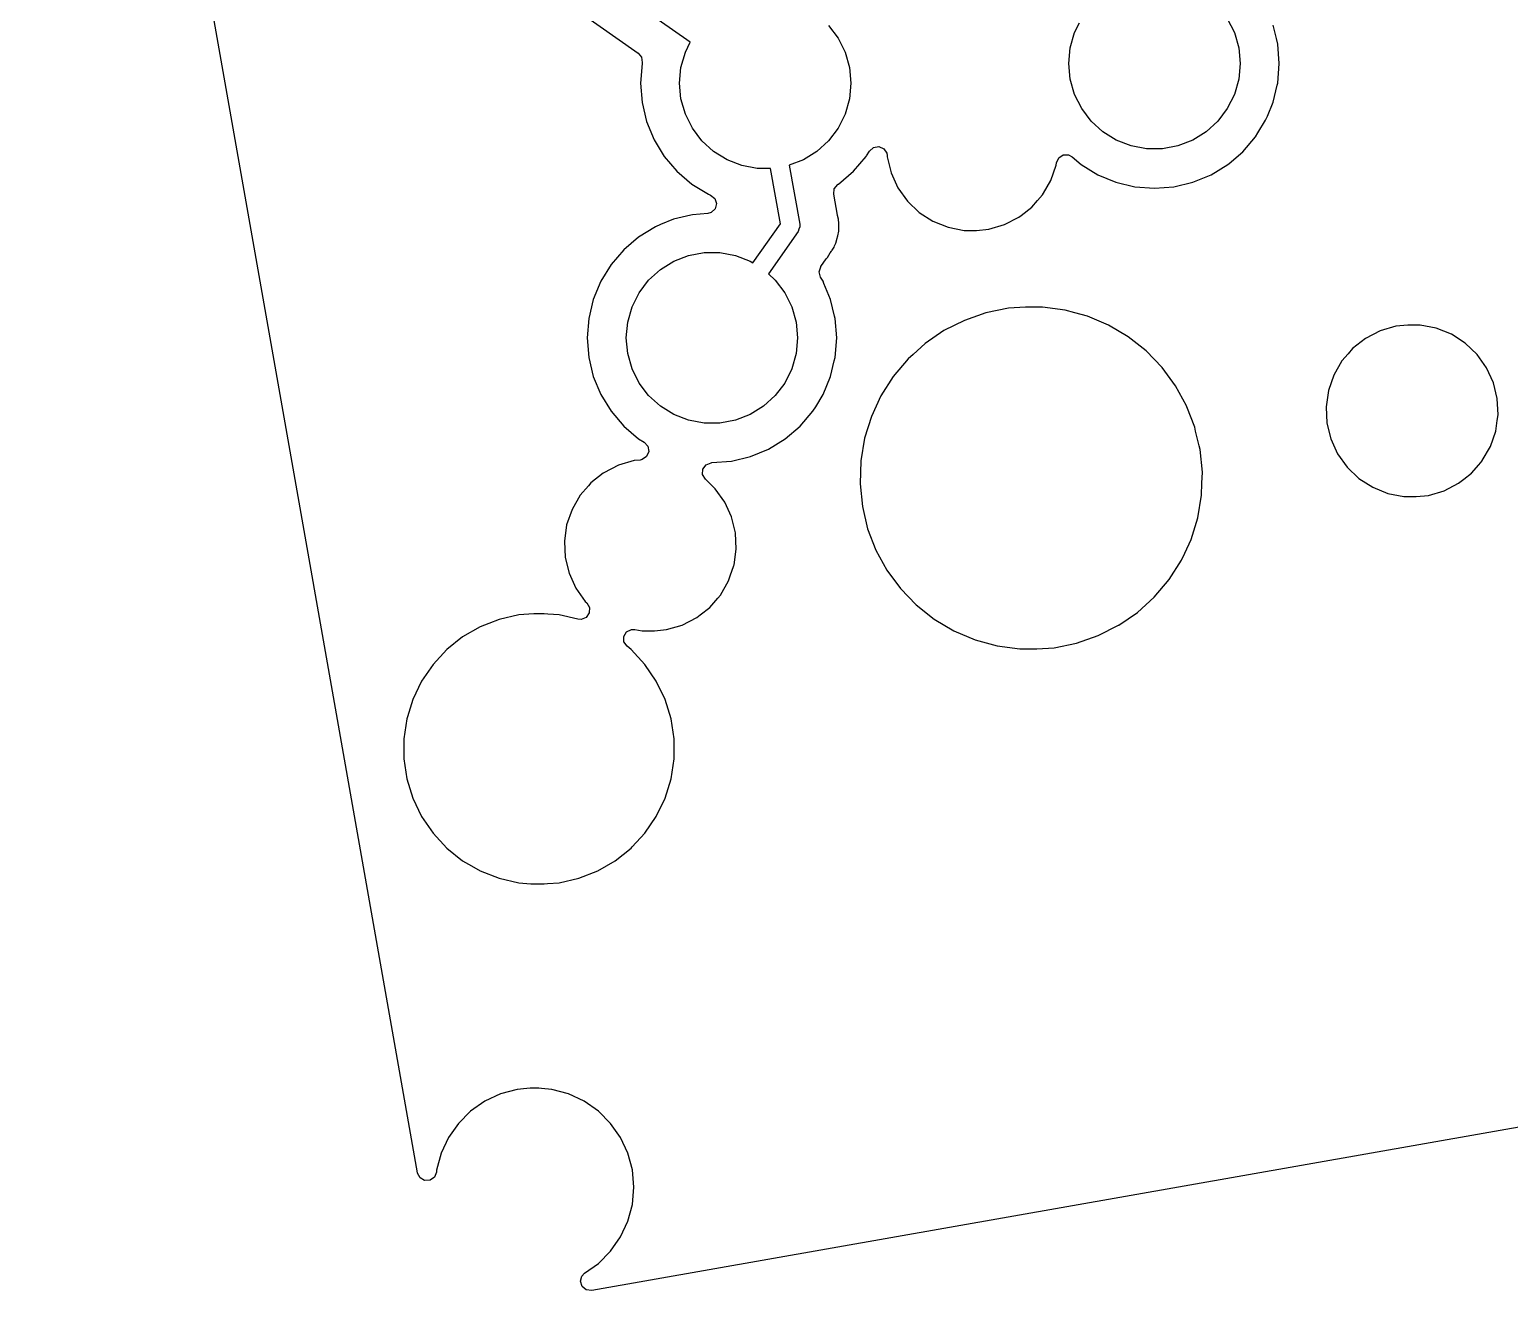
# Model space of a CAD drawing. Extents: x -140 to 29, y -83 to 10.
# Drawn here: x -138.79 to -119.35, y -82.56 to -66 of the extents above; entities that cross this region are included whole.
import ezdxf

# ---------------------------------------------------------------- set-up
doc = ezdxf.new("R2010")
doc.units = 0
doc.layers.add('BLACK', color=7, linetype='CONTINUOUS')

msp = doc.modelspace()

# ---------------------------------------------------------------- linework, layer by layer
at = {"layer": 'BLACK', "linetype": 'CONTINUOUS'}
for p, q in [((-133.693, -81.0201), (-138.787, -52.1315)), ((-130.109, -66.1671), (-133.82, -63.566)), ((-134.084, -64.0013), (-130.792, -66.3092)), ((-123.055, -65.8552), (-122.963, -66.041)), ((-128.294, -65.9463), (-128.168, -66.1119)), ((-125.118, -66.2407), (-125.061, -66.041)), ((-125.061, -66.041), (-124.996, -65.9108)), ((-122.963, -66.041), (-122.906, -66.2407)), ((-122.411, -66.1163), (-122.454, -65.9411)), ((-130.174, -66.2978), (-130.109, -66.1671)), ((-128.168, -66.1119), (-128.076, -66.2978)), ((-125.137, -66.4474), (-125.118, -66.2407)), ((-122.906, -66.2407), (-122.887, -66.4474)), ((-122.393, -66.1911), (-122.411, -66.1163)), ((-122.373, -66.4474), (-122.393, -66.1911)), ((-130.792, -66.3092), (-130.748, -66.3647)), ((-130.743, -66.4478), (-130.764, -66.7042)), ((-130.748, -66.3647), (-130.741, -66.4353)), ((-130.742, -66.4418), (-130.743, -66.4478)), ((-130.741, -66.4353), (-130.742, -66.4418)), ((-130.231, -66.4975), (-130.174, -66.2978)), ((-128.076, -66.2978), (-128.019, -66.4975)), ((-125.118, -66.6541), (-125.137, -66.4474)), ((-122.887, -66.4474), (-122.906, -66.6541)), ((-122.393, -66.7037), (-122.373, -66.4474)), ((-130.25, -66.7042), (-130.231, -66.4975)), ((-128.019, -66.4975), (-128, -66.7042)), ((-125.061, -66.8538), (-125.118, -66.6541)), ((-122.906, -66.6541), (-122.963, -66.8538)), ((-130.764, -66.7042), (-130.743, -66.9605)), ((-130.231, -66.9109), (-130.25, -66.7042)), ((-128, -66.7042), (-128.019, -66.9109)), ((-124.968, -67.0396), (-125.061, -66.8538)), ((-122.963, -66.8538), (-123.055, -67.0396)), ((-122.454, -66.9537), (-122.4, -66.7318)), ((-122.4, -66.7318), (-122.393, -66.7037)), ((-130.743, -66.9605), (-130.683, -67.2105)), ((-130.174, -67.1106), (-130.231, -66.9109)), ((-128.019, -66.9109), (-128.076, -67.1106)), ((-124.843, -67.2053), (-124.968, -67.0396)), ((-123.055, -67.0396), (-123.18, -67.2053)), ((-122.529, -67.1362), (-122.454, -66.9537)), ((-130.683, -67.2105), (-130.585, -67.4481)), ((-130.081, -67.2964), (-130.174, -67.1106)), ((-128.076, -67.1106), (-128.168, -67.2964)), ((-124.69, -67.3452), (-124.843, -67.2053)), ((-123.18, -67.2053), (-123.334, -67.3452)), ((-122.654, -67.3571), (-122.552, -67.1913)), ((-122.552, -67.1913), (-122.529, -67.1362)), ((-129.956, -67.4621), (-130.081, -67.2964)), ((-128.168, -67.2964), (-128.294, -67.4621)), ((-124.513, -67.4545), (-124.69, -67.3452)), ((-123.334, -67.3452), (-123.51, -67.4545)), ((-122.853, -67.606), (-122.686, -67.4105)), ((-122.686, -67.4105), (-122.654, -67.3571)), ((-122.686, -67.4105), (-122.686, -67.4105)), ((-130.585, -67.4481), (-130.451, -67.6673)), ((-129.803, -67.6019), (-129.956, -67.4621)), ((-129.626, -67.7112), (-129.803, -67.6019)), ((-128.447, -67.6019), (-128.624, -67.7112)), ((-128.294, -67.4621), (-128.447, -67.6019)), ((-127.795, -67.6596), (-127.756, -67.597)), ((-127.756, -67.597), (-127.704, -67.5494)), ((-127.704, -67.5494), (-127.634, -67.5378)), ((-127.634, -67.5378), (-127.568, -67.5659)), ((-127.568, -67.5659), (-127.529, -67.6248)), ((-127.529, -67.6248), (-127.523, -67.6568)), ((-124.32, -67.5294), (-124.513, -67.4545)), ((-124.116, -67.5676), (-124.32, -67.5294)), ((-123.908, -67.5676), (-124.116, -67.5676)), ((-123.704, -67.5294), (-123.908, -67.5676)), ((-123.51, -67.4545), (-123.704, -67.5294)), ((-123.033, -67.7597), (-122.853, -67.606)), ((-130.451, -67.6673), (-130.284, -67.8628)), ((-129.433, -67.7862), (-129.626, -67.7112)), ((-129.229, -67.8244), (-129.433, -67.7862)), ((-129.054, -67.8244), (-129.229, -67.8244)), ((-128.926, -68.5509), (-129.054, -67.8244)), ((-128.624, -67.7112), (-128.808, -67.7827)), ((-128.808, -67.7827), (-128.671, -68.5585)), ((-127.966, -67.8628), (-127.799, -67.6673)), ((-127.799, -67.6673), (-127.795, -67.6596)), ((-127.799, -67.6673), (-127.799, -67.6673)), ((-127.523, -67.6568), (-127.522, -67.6747)), ((-127.522, -67.6747), (-127.471, -67.8836)), ((-125.375, -67.9835), (-125.304, -67.7804)), ((-125.304, -67.7804), (-125.3, -67.7498)), ((-125.304, -67.7804), (-125.304, -67.7804)), ((-125.3, -67.7498), (-125.27, -67.6852)), ((-125.27, -67.6852), (-125.211, -67.6469)), ((-125.211, -67.6469), (-125.14, -67.6469)), ((-125.14, -67.6469), (-125.093, -67.6719)), ((-125.093, -67.6719), (-124.975, -67.773)), ((-124.975, -67.773), (-124.756, -67.9074)), ((-123.268, -67.9074), (-123.049, -67.773)), ((-123.049, -67.773), (-123.033, -67.7597)), ((-130.284, -67.8628), (-130.088, -68.0298)), ((-128.162, -68.0298), (-127.966, -67.8628)), ((-127.471, -67.8836), (-127.382, -68.0791)), ((-125.471, -68.1513), (-125.375, -67.9835)), ((-125.375, -67.9835), (-125.375, -67.9835)), ((-124.756, -67.9074), (-124.518, -68.0057)), ((-124.518, -68.0057), (-124.268, -68.0658)), ((-123.756, -68.0658), (-123.506, -68.0057)), ((-123.506, -68.0057), (-123.268, -67.9074)), ((-130.088, -68.0298), (-129.869, -68.1641)), ((-129.869, -68.1641), (-129.842, -68.1753)), ((-129.842, -68.1753), (-129.787, -68.2198)), ((-129.787, -68.2198), (-129.764, -68.2872)), ((-128.225, -68.1619), (-128.217, -68.0913)), ((-128.176, -68.4379), (-128.225, -68.1619)), ((-128.217, -68.0913), (-128.172, -68.0362)), ((-128.172, -68.0362), (-128.166, -68.0326)), ((-128.166, -68.0326), (-128.162, -68.0298)), ((-128.162, -68.0298), (-128.162, -68.0298)), ((-127.382, -68.0791), (-127.257, -68.2542)), ((-125.549, -68.2473), (-125.482, -68.1696)), ((-125.482, -68.1696), (-125.471, -68.1513)), ((-124.268, -68.0658), (-124.012, -68.0859)), ((-124.012, -68.0859), (-123.756, -68.0658)), ((-129.88, -68.4173), (-130.081, -68.4331)), ((-129.834, -68.4044), (-129.88, -68.4173)), ((-129.782, -68.356), (-129.834, -68.4044)), ((-129.764, -68.2872), (-129.782, -68.356)), ((-127.257, -68.2542), (-127.102, -68.4025)), ((-127.102, -68.4025), (-126.921, -68.5187)), ((-125.765, -68.4437), (-125.623, -68.3321)), ((-125.623, -68.3321), (-125.549, -68.2473)), ((-125.623, -68.3321), (-125.623, -68.3321)), ((-125.623, -68.3321), (-125.623, -68.3321)), ((-130.568, -68.5915), (-130.787, -68.7259)), ((-130.5, -68.5634), (-130.568, -68.5915)), ((-130.331, -68.4931), (-130.5, -68.5634)), ((-130.101, -68.4379), (-130.331, -68.4931)), ((-130.081, -68.4331), (-130.101, -68.4379)), ((-129.287, -69.0665), (-128.926, -68.5509)), ((-128.67, -68.5941), (-128.682, -68.6226)), ((-128.671, -68.5585), (-128.67, -68.5808)), ((-128.67, -68.5808), (-128.669, -68.5852)), ((-128.669, -68.5852), (-128.67, -68.5878)), ((-128.67, -68.5878), (-128.67, -68.5941)), ((-128.175, -68.4437), (-128.176, -68.4379)), ((-128.162, -68.4892), (-128.175, -68.4437)), ((-128.162, -68.5094), (-128.162, -68.4892)), ((-128.162, -68.4892), (-128.162, -68.4892)), ((-128.16, -68.5291), (-128.162, -68.5094)), ((-128.156, -68.549), (-128.16, -68.5291)), ((-128.16, -68.5961), (-128.156, -68.549)), ((-128.16, -68.602), (-128.16, -68.5961)), ((-128.159, -68.6492), (-128.16, -68.602)), ((-126.921, -68.5187), (-126.722, -68.5986)), ((-126.722, -68.5986), (-126.51, -68.6393)), ((-126.189, -68.624), (-125.983, -68.5634)), ((-125.983, -68.5634), (-125.792, -68.465)), ((-125.983, -68.5634), (-125.983, -68.5634)), ((-125.983, -68.5634), (-125.983, -68.5634)), ((-125.792, -68.465), (-125.765, -68.4437)), ((-130.787, -68.7259), (-130.983, -68.8928)), ((-130.787, -68.7259), (-130.787, -68.7259)), ((-130.787, -68.7259), (-130.787, -68.7259)), ((-128.692, -68.6519), (-129.083, -69.2112)), ((-128.682, -68.6226), (-128.692, -68.6519)), ((-128.206, -68.8228), (-128.196, -68.8049)), ((-128.196, -68.8049), (-128.186, -68.759)), ((-128.186, -68.759), (-128.184, -68.7533)), ((-128.184, -68.7533), (-128.169, -68.7086)), ((-128.169, -68.7086), (-128.167, -68.6884)), ((-128.169, -68.7086), (-128.169, -68.7086)), ((-128.167, -68.6884), (-128.164, -68.6689)), ((-128.164, -68.6689), (-128.159, -68.6492)), ((-126.51, -68.6393), (-126.51, -68.6393)), ((-126.51, -68.6393), (-126.349, -68.6393)), ((-126.349, -68.6393), (-126.189, -68.624)), ((-126.349, -68.6393), (-126.349, -68.6393)), ((-126.349, -68.6393), (-126.349, -68.6393)), ((-126.349, -68.6393), (-126.349, -68.6393)), ((-126.189, -68.624), (-126.189, -68.624)), ((-126.189, -68.624), (-126.189, -68.624)), ((-130.983, -68.8928), (-131.15, -69.0884)), ((-130.326, -69.0444), (-130.132, -68.9694)), ((-130.132, -68.9694), (-129.928, -68.9313)), ((-129.928, -68.9313), (-129.721, -68.9313)), ((-129.721, -68.9313), (-129.516, -68.9694)), ((-129.516, -68.9694), (-129.323, -69.0444)), ((-128.323, -69.0123), (-128.313, -69.0003)), ((-128.313, -69.0001), (-128.308, -68.9941)), ((-128.313, -69.0003), (-128.313, -69.0001)), ((-128.308, -68.9941), (-128.27, -68.9354)), ((-128.27, -68.9354), (-128.252, -68.911)), ((-128.252, -68.9109), (-128.249, -68.9047)), ((-128.252, -68.911), (-128.252, -68.9109)), ((-128.249, -68.9047), (-128.246, -68.8996)), ((-128.246, -68.8996), (-128.22, -68.8601)), ((-128.22, -68.8601), (-128.214, -68.841)), ((-128.22, -68.8601), (-128.22, -68.8601)), ((-128.214, -68.841), (-128.206, -68.8228)), ((-131.15, -69.0884), (-131.284, -69.3076)), ((-131.15, -69.0884), (-131.15, -69.0884)), ((-130.656, -69.2936), (-130.502, -69.1537)), ((-130.502, -69.1537), (-130.326, -69.0444)), ((-129.323, -69.0444), (-129.287, -69.0665)), ((-128.417, -69.1833), (-128.396, -69.1156)), ((-128.399, -69.2518), (-128.417, -69.1833)), ((-128.396, -69.1156), (-128.394, -69.1137)), ((-128.394, -69.1137), (-128.323, -69.0123)), ((-131.284, -69.3076), (-131.383, -69.5451)), ((-130.781, -69.4592), (-130.656, -69.2936)), ((-129.083, -69.2112), (-128.993, -69.2936)), ((-128.993, -69.2936), (-128.868, -69.4592)), ((-128.364, -69.3076), (-128.399, -69.2518)), ((-128.353, -69.3351), (-128.364, -69.3076)), ((-128.364, -69.3076), (-128.364, -69.3076)), ((-128.364, -69.3076), (-128.364, -69.3076)), ((-128.266, -69.5451), (-128.353, -69.3351)), ((-131.383, -69.5451), (-131.443, -69.7951)), ((-130.873, -69.6451), (-130.781, -69.4592)), ((-128.868, -69.4592), (-128.775, -69.6451)), ((-128.213, -69.7663), (-128.266, -69.5451)), ((-130.93, -69.8448), (-130.873, -69.6451)), ((-128.775, -69.6451), (-128.718, -69.8448)), ((-128.206, -69.7951), (-128.213, -69.7663)), ((-126.225, -69.7218), (-126.509, -69.8204)), ((-125.931, -69.6619), (-126.225, -69.7218)), ((-126.225, -69.7218), (-126.225, -69.7218)), ((-125.706, -69.6469), (-125.931, -69.6619)), ((-125.931, -69.6619), (-125.931, -69.6619)), ((-125.931, -69.6619), (-125.931, -69.6619)), ((-125.481, -69.6469), (-125.706, -69.6469)), ((-125.183, -69.6869), (-125.481, -69.6469)), ((-125.056, -69.7218), (-125.183, -69.6869)), ((-125.183, -69.6869), (-125.183, -69.6869)), ((-125.183, -69.6869), (-125.183, -69.6869)), ((-124.893, -69.7663), (-125.056, -69.7218)), ((-124.617, -69.8836), (-124.893, -69.7663)), ((-131.443, -69.7951), (-131.463, -70.0515)), ((-130.949, -70.0515), (-130.93, -69.8448)), ((-128.718, -69.8448), (-128.699, -70.0515)), ((-128.186, -70.0515), (-128.206, -69.7951)), ((-126.777, -69.9559), (-127.025, -70.1259)), ((-126.509, -69.8204), (-126.777, -69.9559)), ((-124.358, -70.0368), (-124.617, -69.8836)), ((-124.617, -69.8836), (-124.617, -69.8836)), ((-124.617, -69.8836), (-124.617, -69.8836)), ((-121.049, -69.9595), (-121.24, -70.058)), ((-120.842, -69.899), (-121.049, -69.9595)), ((-120.682, -69.8837), (-120.842, -69.899)), ((-120.842, -69.899), (-120.842, -69.899)), ((-120.842, -69.899), (-120.842, -69.899)), ((-120.842, -69.899), (-120.842, -69.899)), ((-120.842, -69.899), (-120.842, -69.899)), ((-120.521, -69.8837), (-120.682, -69.8837)), ((-120.682, -69.8837), (-120.682, -69.8837)), ((-120.31, -69.9243), (-120.521, -69.8837)), ((-120.521, -69.8837), (-120.521, -69.8837)), ((-120.11, -70.0042), (-120.31, -69.9243)), ((-131.463, -70.0515), (-131.443, -70.3078)), ((-130.93, -70.2582), (-130.949, -70.0515)), ((-128.699, -70.0515), (-128.718, -70.2582)), ((-128.206, -70.3078), (-128.186, -70.0515)), ((-127.025, -70.1259), (-127.183, -70.2688)), ((-127.025, -70.1259), (-127.025, -70.1259)), ((-127.025, -70.1259), (-127.025, -70.1259)), ((-124.122, -70.223), (-124.358, -70.0368)), ((-124.358, -70.0368), (-124.358, -70.0368)), ((-121.24, -70.058), (-121.409, -70.1909)), ((-121.24, -70.058), (-121.24, -70.058)), ((-119.929, -70.1204), (-120.11, -70.0042)), ((-119.774, -70.2687), (-119.929, -70.1204)), ((-131.443, -70.3078), (-131.383, -70.5578)), ((-130.873, -70.4579), (-130.93, -70.2582)), ((-128.718, -70.2582), (-128.775, -70.4579)), ((-128.266, -70.5578), (-128.217, -70.3533)), ((-128.217, -70.3533), (-128.206, -70.3078)), ((-127.248, -70.3275), (-127.442, -70.557)), ((-127.183, -70.2688), (-127.248, -70.3275)), ((-127.248, -70.3275), (-127.248, -70.3275)), ((-123.913, -70.439), (-124.122, -70.223)), ((-124.122, -70.223), (-124.122, -70.223)), ((-121.549, -70.3533), (-121.657, -70.5395)), ((-121.47, -70.2616), (-121.549, -70.3533)), ((-121.409, -70.1909), (-121.47, -70.2616)), ((-121.409, -70.1909), (-121.409, -70.1909)), ((-121.409, -70.1909), (-121.409, -70.1909)), ((-119.774, -70.2688), (-119.774, -70.2687)), ((-119.649, -70.4438), (-119.774, -70.2688)), ((-130.781, -70.6437), (-130.873, -70.4579)), ((-128.775, -70.4579), (-128.868, -70.6437)), ((-123.735, -70.6809), (-123.913, -70.439)), ((-121.657, -70.5395), (-121.727, -70.7426)), ((-119.56, -70.6394), (-119.649, -70.4438)), ((-131.383, -70.5578), (-131.284, -70.7954)), ((-130.656, -70.8094), (-130.781, -70.6437)), ((-128.868, -70.6437), (-128.993, -70.8094)), ((-128.364, -70.7954), (-128.316, -70.6779)), ((-128.316, -70.6779), (-128.266, -70.5578)), ((-127.442, -70.557), (-127.604, -70.8102)), ((-127.442, -70.557), (-127.442, -70.557)), ((-123.591, -70.9444), (-123.735, -70.6809)), ((-121.727, -70.7426), (-121.758, -70.9554)), ((-119.509, -70.8482), (-119.56, -70.6394)), ((-131.284, -70.7954), (-131.15, -71.0146)), ((-130.502, -70.9492), (-130.656, -70.8094)), ((-128.993, -70.8094), (-129.146, -70.9492)), ((-128.462, -70.9554), (-128.364, -70.7954)), ((-127.604, -70.8102), (-127.73, -71.0828)), ((-123.587, -70.9554), (-123.591, -70.9444)), ((-119.509, -70.8483), (-119.509, -70.8482)), ((-119.499, -71.0629), (-119.509, -70.8483)), ((-131.15, -71.0146), (-130.983, -71.2101)), ((-130.326, -71.0585), (-130.502, -70.9492)), ((-130.132, -71.1335), (-130.326, -71.0585)), ((-129.928, -71.1717), (-130.132, -71.1335)), ((-129.516, -71.1335), (-129.721, -71.1717)), ((-129.323, -71.0585), (-129.516, -71.1335)), ((-129.146, -70.9492), (-129.323, -71.0585)), ((-128.666, -71.2101), (-128.499, -71.0146)), ((-128.499, -71.0146), (-128.462, -70.9554)), ((-128.499, -71.0146), (-128.499, -71.0146)), ((-127.73, -71.0828), (-127.819, -71.3698)), ((-127.73, -71.0828), (-127.73, -71.0828)), ((-127.73, -71.0828), (-127.73, -71.0828)), ((-123.483, -71.2248), (-123.587, -70.9554)), ((-121.758, -70.9554), (-121.747, -71.1701)), ((-119.53, -71.2753), (-119.509, -71.1346)), ((-119.509, -71.1346), (-119.499, -71.0629)), ((-130.983, -71.2101), (-130.787, -71.3771)), ((-129.721, -71.1717), (-129.928, -71.1717)), ((-128.861, -71.3771), (-128.666, -71.2101)), ((-123.471, -71.2753), (-123.483, -71.2248)), ((-123.425, -71.4686), (-123.471, -71.2753)), ((-121.747, -71.1701), (-121.697, -71.3789)), ((-119.6, -71.4788), (-119.53, -71.2757)), ((-119.53, -71.2757), (-119.53, -71.2753)), ((-130.787, -71.3771), (-130.713, -71.4226)), ((-130.713, -71.4226), (-130.665, -71.4753)), ((-130.665, -71.4753), (-130.654, -71.5453)), ((-129.318, -71.6098), (-129.08, -71.5114)), ((-129.08, -71.5114), (-128.861, -71.3771)), ((-128.861, -71.3771), (-128.861, -71.3771)), ((-127.819, -71.3698), (-127.869, -71.6661)), ((-123.413, -71.5171), (-123.425, -71.4686)), ((-123.383, -71.8161), (-123.413, -71.5171)), ((-121.697, -71.3789), (-121.607, -71.5745)), ((-119.706, -71.6634), (-119.6, -71.4788)), ((-119.6, -71.4788), (-119.6, -71.4788)), ((-130.848, -71.6632), (-131.054, -71.7238)), ((-130.767, -71.6555), (-130.848, -71.6632)), ((-130.848, -71.6632), (-130.848, -71.6632)), ((-130.848, -71.6632), (-130.848, -71.6632)), ((-130.848, -71.6632), (-130.848, -71.6632)), ((-130.848, -71.6632), (-130.848, -71.6632)), ((-130.741, -71.6502), (-130.767, -71.6555)), ((-130.682, -71.6105), (-130.741, -71.6502)), ((-130.654, -71.5453), (-130.682, -71.6105)), ((-129.944, -71.7748), (-129.902, -71.717)), ((-129.902, -71.717), (-129.836, -71.6906)), ((-129.836, -71.6906), (-129.824, -71.69)), ((-129.824, -71.69), (-129.568, -71.6698)), ((-129.824, -71.69), (-129.824, -71.69)), ((-129.824, -71.69), (-129.824, -71.69)), ((-129.824, -71.69), (-129.824, -71.69)), ((-129.568, -71.6698), (-129.318, -71.6098)), ((-127.869, -71.6661), (-127.879, -71.9664)), ((-121.607, -71.5745), (-121.483, -71.7495)), ((-119.848, -71.8274), (-119.752, -71.717)), ((-119.752, -71.717), (-119.707, -71.665)), ((-119.707, -71.665), (-119.706, -71.6634)), ((-131.252, -71.8274), (-131.414, -71.9551)), ((-131.245, -71.8223), (-131.252, -71.8274)), ((-131.054, -71.7238), (-131.245, -71.8223)), ((-129.947, -71.8457), (-129.944, -71.7748)), ((-129.911, -71.9072), (-129.947, -71.8457)), ((-129.849, -71.9664), (-129.911, -71.9072)), ((-123.388, -71.9603), (-123.383, -71.8161)), ((-123.383, -71.8161), (-123.383, -71.8161)), ((-123.383, -71.8161), (-123.383, -71.8161)), ((-123.383, -71.8161), (-123.383, -71.8161)), ((-121.483, -71.7495), (-121.327, -71.8979)), ((-121.327, -71.8979), (-121.146, -72.0141)), ((-120.017, -71.9603), (-119.95, -71.9072)), ((-119.95, -71.9072), (-119.848, -71.8274)), ((-119.848, -71.8274), (-119.848, -71.8274)), ((-119.848, -71.8274), (-119.848, -71.8274)), ((-131.448, -71.9944), (-131.555, -72.1176)), ((-131.414, -71.9552), (-131.448, -71.9944)), ((-131.414, -71.9551), (-131.414, -71.9552)), ((-131.414, -71.9552), (-131.414, -71.9552)), ((-129.78, -72.033), (-129.849, -71.9664)), ((-129.655, -72.2081), (-129.78, -72.033)), ((-129.78, -72.033), (-129.78, -72.033)), ((-127.879, -71.9664), (-127.849, -72.2654)), ((-123.393, -72.1164), (-123.388, -71.9603)), ((-121.146, -72.0141), (-120.947, -72.094)), ((-120.947, -72.094), (-120.736, -72.1347)), ((-120.414, -72.1193), (-120.208, -72.0588)), ((-120.208, -72.0588), (-120.017, -71.9603)), ((-120.208, -72.0588), (-120.208, -72.0588)), ((-120.208, -72.0588), (-120.208, -72.0588)), ((-131.662, -72.3037), (-131.733, -72.5069)), ((-131.555, -72.1176), (-131.662, -72.3037)), ((-129.566, -72.4036), (-129.655, -72.2081)), ((-127.849, -72.2654), (-127.78, -72.5577)), ((-123.443, -72.4127), (-123.393, -72.1164)), ((-123.393, -72.1164), (-123.393, -72.1164)), ((-120.736, -72.1347), (-120.736, -72.1347)), ((-120.736, -72.1347), (-120.575, -72.1347)), ((-120.575, -72.1346), (-120.414, -72.1193)), ((-120.575, -72.1347), (-120.575, -72.1346)), ((-120.575, -72.1346), (-120.575, -72.1346)), ((-120.575, -72.1347), (-120.575, -72.1347)), ((-120.414, -72.1193), (-120.414, -72.1193)), ((-120.414, -72.1193), (-120.414, -72.1193)), ((-129.515, -72.6125), (-129.566, -72.4036)), ((-123.532, -72.6997), (-123.443, -72.4127)), ((-131.733, -72.5069), (-131.763, -72.7196)), ((-129.505, -72.8272), (-129.515, -72.6125)), ((-129.515, -72.6125), (-129.515, -72.6125)), ((-127.78, -72.5577), (-127.672, -72.8381)), ((-131.763, -72.7196), (-131.753, -72.9343)), ((-129.534, -73.0319), (-129.505, -72.8272)), ((-129.505, -72.8272), (-129.505, -72.8272)), ((-127.672, -72.8381), (-127.527, -73.1017)), ((-123.659, -72.9723), (-123.615, -72.8781)), ((-123.615, -72.8781), (-123.532, -72.6998)), ((-123.532, -72.6998), (-123.532, -72.6997)), ((-131.753, -72.9343), (-131.702, -73.1432)), ((-129.583, -73.177), (-129.535, -73.04)), ((-129.535, -73.04), (-129.534, -73.0319)), ((-123.82, -73.2256), (-123.659, -72.9723)), ((-131.702, -73.1432), (-131.613, -73.3387)), ((-129.713, -73.4292), (-129.606, -73.2431)), ((-129.606, -73.2431), (-129.583, -73.177)), ((-127.527, -73.1017), (-127.349, -73.3436)), ((-124.014, -73.4551), (-123.82, -73.2256)), ((-123.82, -73.2256), (-123.82, -73.2256)), ((-131.613, -73.3387), (-131.488, -73.5138)), ((-129.854, -73.5917), (-129.748, -73.4693)), ((-129.748, -73.4693), (-129.713, -73.4292)), ((-127.349, -73.3436), (-127.14, -73.5596)), ((-124.237, -73.6566), (-124.014, -73.4551)), ((-124.014, -73.4551), (-124.014, -73.4551)), ((-124.014, -73.4551), (-124.014, -73.4551)), ((-131.488, -73.5138), (-131.469, -73.532)), ((-131.437, -73.6644), (-131.478, -73.7223)), ((-131.469, -73.532), (-131.434, -73.5935)), ((-131.434, -73.5935), (-131.437, -73.6644)), ((-129.978, -73.6897), (-129.854, -73.5917)), ((-129.854, -73.5917), (-129.854, -73.5917)), ((-129.854, -73.5917), (-129.854, -73.5917)), ((-127.14, -73.5596), (-126.904, -73.7458)), ((-124.479, -73.823), (-124.237, -73.6566)), ((-124.237, -73.6566), (-124.237, -73.6566)), ((-124.237, -73.6566), (-124.237, -73.6566)), ((-132.869, -73.846), (-133.099, -73.979)), ((-132.755, -73.8013), (-132.869, -73.846)), ((-132.869, -73.846), (-132.869, -73.846)), ((-132.621, -73.7489), (-132.755, -73.8013)), ((-132.362, -73.6897), (-132.621, -73.7489)), ((-132.621, -73.7489), (-132.621, -73.7489)), ((-132.163, -73.6748), (-132.362, -73.6897)), ((-132.03, -73.6748), (-132.163, -73.6748)), ((-132.163, -73.6748), (-132.163, -73.6748)), ((-131.978, -73.6787), (-132.03, -73.6748)), ((-132.03, -73.6748), (-132.03, -73.6748)), ((-131.831, -73.6897), (-131.978, -73.6787)), ((-131.584, -73.7461), (-131.831, -73.6897)), ((-131.831, -73.6897), (-131.831, -73.6897)), ((-131.831, -73.6897), (-131.831, -73.6897)), ((-131.544, -73.7487), (-131.584, -73.7461)), ((-131.478, -73.7223), (-131.544, -73.7487)), ((-130.42, -73.8836), (-130.214, -73.823)), ((-130.214, -73.823), (-130.023, -73.7246)), ((-130.214, -73.823), (-130.214, -73.823)), ((-130.214, -73.823), (-130.214, -73.823)), ((-130.023, -73.7246), (-129.978, -73.6897)), ((-126.904, -73.7458), (-126.646, -73.8989)), ((-124.753, -73.9622), (-124.485, -73.8267)), ((-124.485, -73.8267), (-124.479, -73.823)), ((-133.099, -73.979), (-133.307, -74.1448)), ((-133.099, -73.979), (-133.099, -73.979)), ((-133.099, -73.979), (-133.099, -73.979)), ((-130.983, -73.9738), (-130.947, -73.9125)), ((-130.98, -74.0447), (-130.983, -73.9738)), ((-130.939, -74.1028), (-130.98, -74.0447)), ((-130.947, -73.9125), (-130.883, -73.8804)), ((-130.883, -73.8804), (-130.836, -73.8806)), ((-130.836, -73.8806), (-130.741, -73.8989)), ((-130.741, -73.8989), (-130.741, -73.8989)), ((-130.741, -73.8989), (-130.58, -73.8989)), ((-130.58, -73.8989), (-130.42, -73.8836)), ((-130.58, -73.8989), (-130.58, -73.8989)), ((-130.58, -73.8989), (-130.58, -73.8989)), ((-130.58, -73.8989), (-130.58, -73.8989)), ((-130.42, -73.8836), (-130.42, -73.8836)), ((-130.42, -73.8836), (-130.42, -73.8836)), ((-126.646, -73.8989), (-126.369, -74.0162)), ((-126.369, -74.0162), (-126.079, -74.0956)), ((-125.037, -74.0608), (-124.753, -73.9622)), ((-133.307, -74.1448), (-133.488, -74.3398)), ((-130.886, -74.1448), (-130.939, -74.1028)), ((-130.705, -74.3398), (-130.886, -74.1448)), ((-126.079, -74.0956), (-125.781, -74.1357)), ((-125.781, -74.1357), (-125.781, -74.1357)), ((-125.781, -74.1357), (-125.556, -74.1357)), ((-125.556, -74.1357), (-125.331, -74.1206)), ((-125.556, -74.1357), (-125.556, -74.1357)), ((-125.331, -74.1206), (-125.037, -74.0608)), ((-133.488, -74.3398), (-133.638, -74.5595)), ((-133.488, -74.3398), (-133.488, -74.3398)), ((-130.555, -74.5595), (-130.705, -74.3398)), ((-130.705, -74.3398), (-130.705, -74.3398)), ((-133.638, -74.5596), (-133.753, -74.7992)), ((-133.638, -74.5595), (-133.638, -74.5595)), ((-133.638, -74.5595), (-133.638, -74.5596)), ((-130.44, -74.7992), (-130.555, -74.5595)), ((-130.555, -74.5595), (-130.555, -74.5595)), ((-133.753, -74.7992), (-133.806, -74.9724)), ((-130.362, -75.0533), (-130.44, -74.7992)), ((-133.806, -74.9724), (-133.825, -75.0311)), ((-133.831, -75.0533), (-133.871, -75.3163)), ((-133.825, -75.0311), (-133.831, -75.0533)), ((-130.322, -75.3163), (-130.362, -75.0533)), ((-130.362, -75.0533), (-130.362, -75.0533)), ((-133.871, -75.3163), (-133.871, -75.5823)), ((-130.322, -75.5823), (-130.322, -75.3163)), ((-133.871, -75.5823), (-133.831, -75.8453)), ((-130.362, -75.8453), (-130.322, -75.5823)), ((-92.121, -75.6535), (-131.404, -82.5638)), ((-133.831, -75.8453), (-133.753, -76.0994)), ((-130.44, -76.0994), (-130.362, -75.8453)), ((-130.362, -75.8453), (-130.362, -75.8453)), ((-133.753, -76.0994), (-133.638, -76.339)), ((-130.555, -76.339), (-130.44, -76.0994)), ((-133.638, -76.339), (-133.488, -76.5588)), ((-130.705, -76.5588), (-130.555, -76.339)), ((-130.555, -76.339), (-130.555, -76.339)), ((-133.488, -76.5588), (-133.307, -76.7537)), ((-130.872, -76.7386), (-130.705, -76.5588)), ((-130.705, -76.5588), (-130.705, -76.5588)), ((-133.307, -76.7537), (-133.099, -76.9196)), ((-131.094, -76.9196), (-130.886, -76.7537)), ((-130.886, -76.7537), (-130.872, -76.7386)), ((-133.099, -76.9196), (-132.984, -76.9861)), ((-131.324, -77.0525), (-131.094, -76.9196)), ((-132.984, -76.9861), (-132.869, -77.0525)), ((-132.869, -77.0525), (-132.869, -77.0525)), ((-132.869, -77.0525), (-132.869, -77.0525)), ((-132.869, -77.0525), (-132.621, -77.1497)), ((-132.621, -77.1497), (-132.362, -77.2089)), ((-131.831, -77.2089), (-131.572, -77.1497)), ((-131.572, -77.1497), (-131.324, -77.0525)), ((-131.324, -77.0525), (-131.324, -77.0525)), ((-131.324, -77.0525), (-131.324, -77.0525)), ((-132.362, -77.2089), (-132.205, -77.2207)), ((-132.205, -77.2207), (-132.163, -77.2238)), ((-132.163, -77.2238), (-132.163, -77.2238)), ((-132.163, -77.2238), (-132.03, -77.2238)), ((-132.03, -77.2238), (-131.985, -77.2204)), ((-131.985, -77.2204), (-131.831, -77.2089)), ((-132.808, -80.0782), (-132.994, -80.2087)), ((-132.602, -79.982), (-132.808, -80.0782)), ((-132.382, -79.9231), (-132.602, -79.982)), ((-132.602, -79.982), (-132.602, -79.982)), ((-132.255, -79.912), (-132.382, -79.9231)), ((-132.212, -79.9082), (-132.255, -79.912)), ((-132.099, -79.9082), (-132.212, -79.9082)), ((-132.065, -79.9112), (-132.099, -79.9082)), ((-131.929, -79.9231), (-132.065, -79.9112)), ((-131.709, -79.982), (-131.929, -79.9231)), ((-131.503, -80.0782), (-131.709, -79.982)), ((-131.709, -79.982), (-131.709, -79.982)), ((-131.316, -80.2087), (-131.503, -80.0782)), ((-131.503, -80.0782), (-131.503, -80.0782)), ((-132.994, -80.2087), (-133.155, -80.3696)), ((-132.994, -80.2087), (-132.994, -80.2087)), ((-131.155, -80.3696), (-131.316, -80.2087)), ((-131.316, -80.2087), (-131.316, -80.2087)), ((-133.155, -80.3696), (-133.286, -80.556)), ((-133.155, -80.3696), (-133.155, -80.3696)), ((-131.025, -80.556), (-131.155, -80.3696)), ((-131.155, -80.3696), (-131.155, -80.3696)), ((-133.286, -80.556), (-133.382, -80.7622)), ((-133.286, -80.556), (-133.286, -80.556)), ((-133.286, -80.556), (-133.286, -80.556)), ((-130.929, -80.7622), (-131.025, -80.556)), ((-133.382, -80.7622), (-133.441, -80.9821)), ((-130.929, -80.7623), (-130.929, -80.7622)), ((-130.87, -80.982), (-130.929, -80.7623)), ((-133.692, -81.023), (-133.693, -81.0201)), ((-133.659, -81.0859), (-133.692, -81.023)), ((-133.443, -81.0092), (-133.469, -81.0753)), ((-133.441, -80.9821), (-133.443, -81.0092)), ((-130.85, -81.2087), (-130.87, -80.982)), ((-133.598, -81.1209), (-133.659, -81.0859)), ((-133.527, -81.117), (-133.598, -81.1209)), ((-133.469, -81.0753), (-133.527, -81.117)), ((-130.87, -81.4354), (-130.85, -81.2087)), ((-130.929, -81.6552), (-130.87, -81.4354)), ((-131.025, -81.8615), (-130.929, -81.6552)), ((-130.929, -81.6552), (-130.929, -81.6552)), ((-131.155, -82.0479), (-131.025, -81.8615)), ((-131.499, -82.3365), (-131.316, -82.2088)), ((-131.316, -82.2088), (-131.155, -82.0479)), ((-131.316, -82.2088), (-131.316, -82.2088)), ((-131.155, -82.0479), (-131.155, -82.0479)), ((-131.552, -82.4436), (-131.534, -82.3749)), ((-131.534, -82.3749), (-131.499, -82.3365)), ((-131.53, -82.5111), (-131.552, -82.4436)), ((-131.475, -82.5559), (-131.53, -82.5111)), ((-131.404, -82.5638), (-131.475, -82.5559))]:
    msp.add_line(p, q, dxfattribs=at)

doc.saveas('drawing.dxf')
